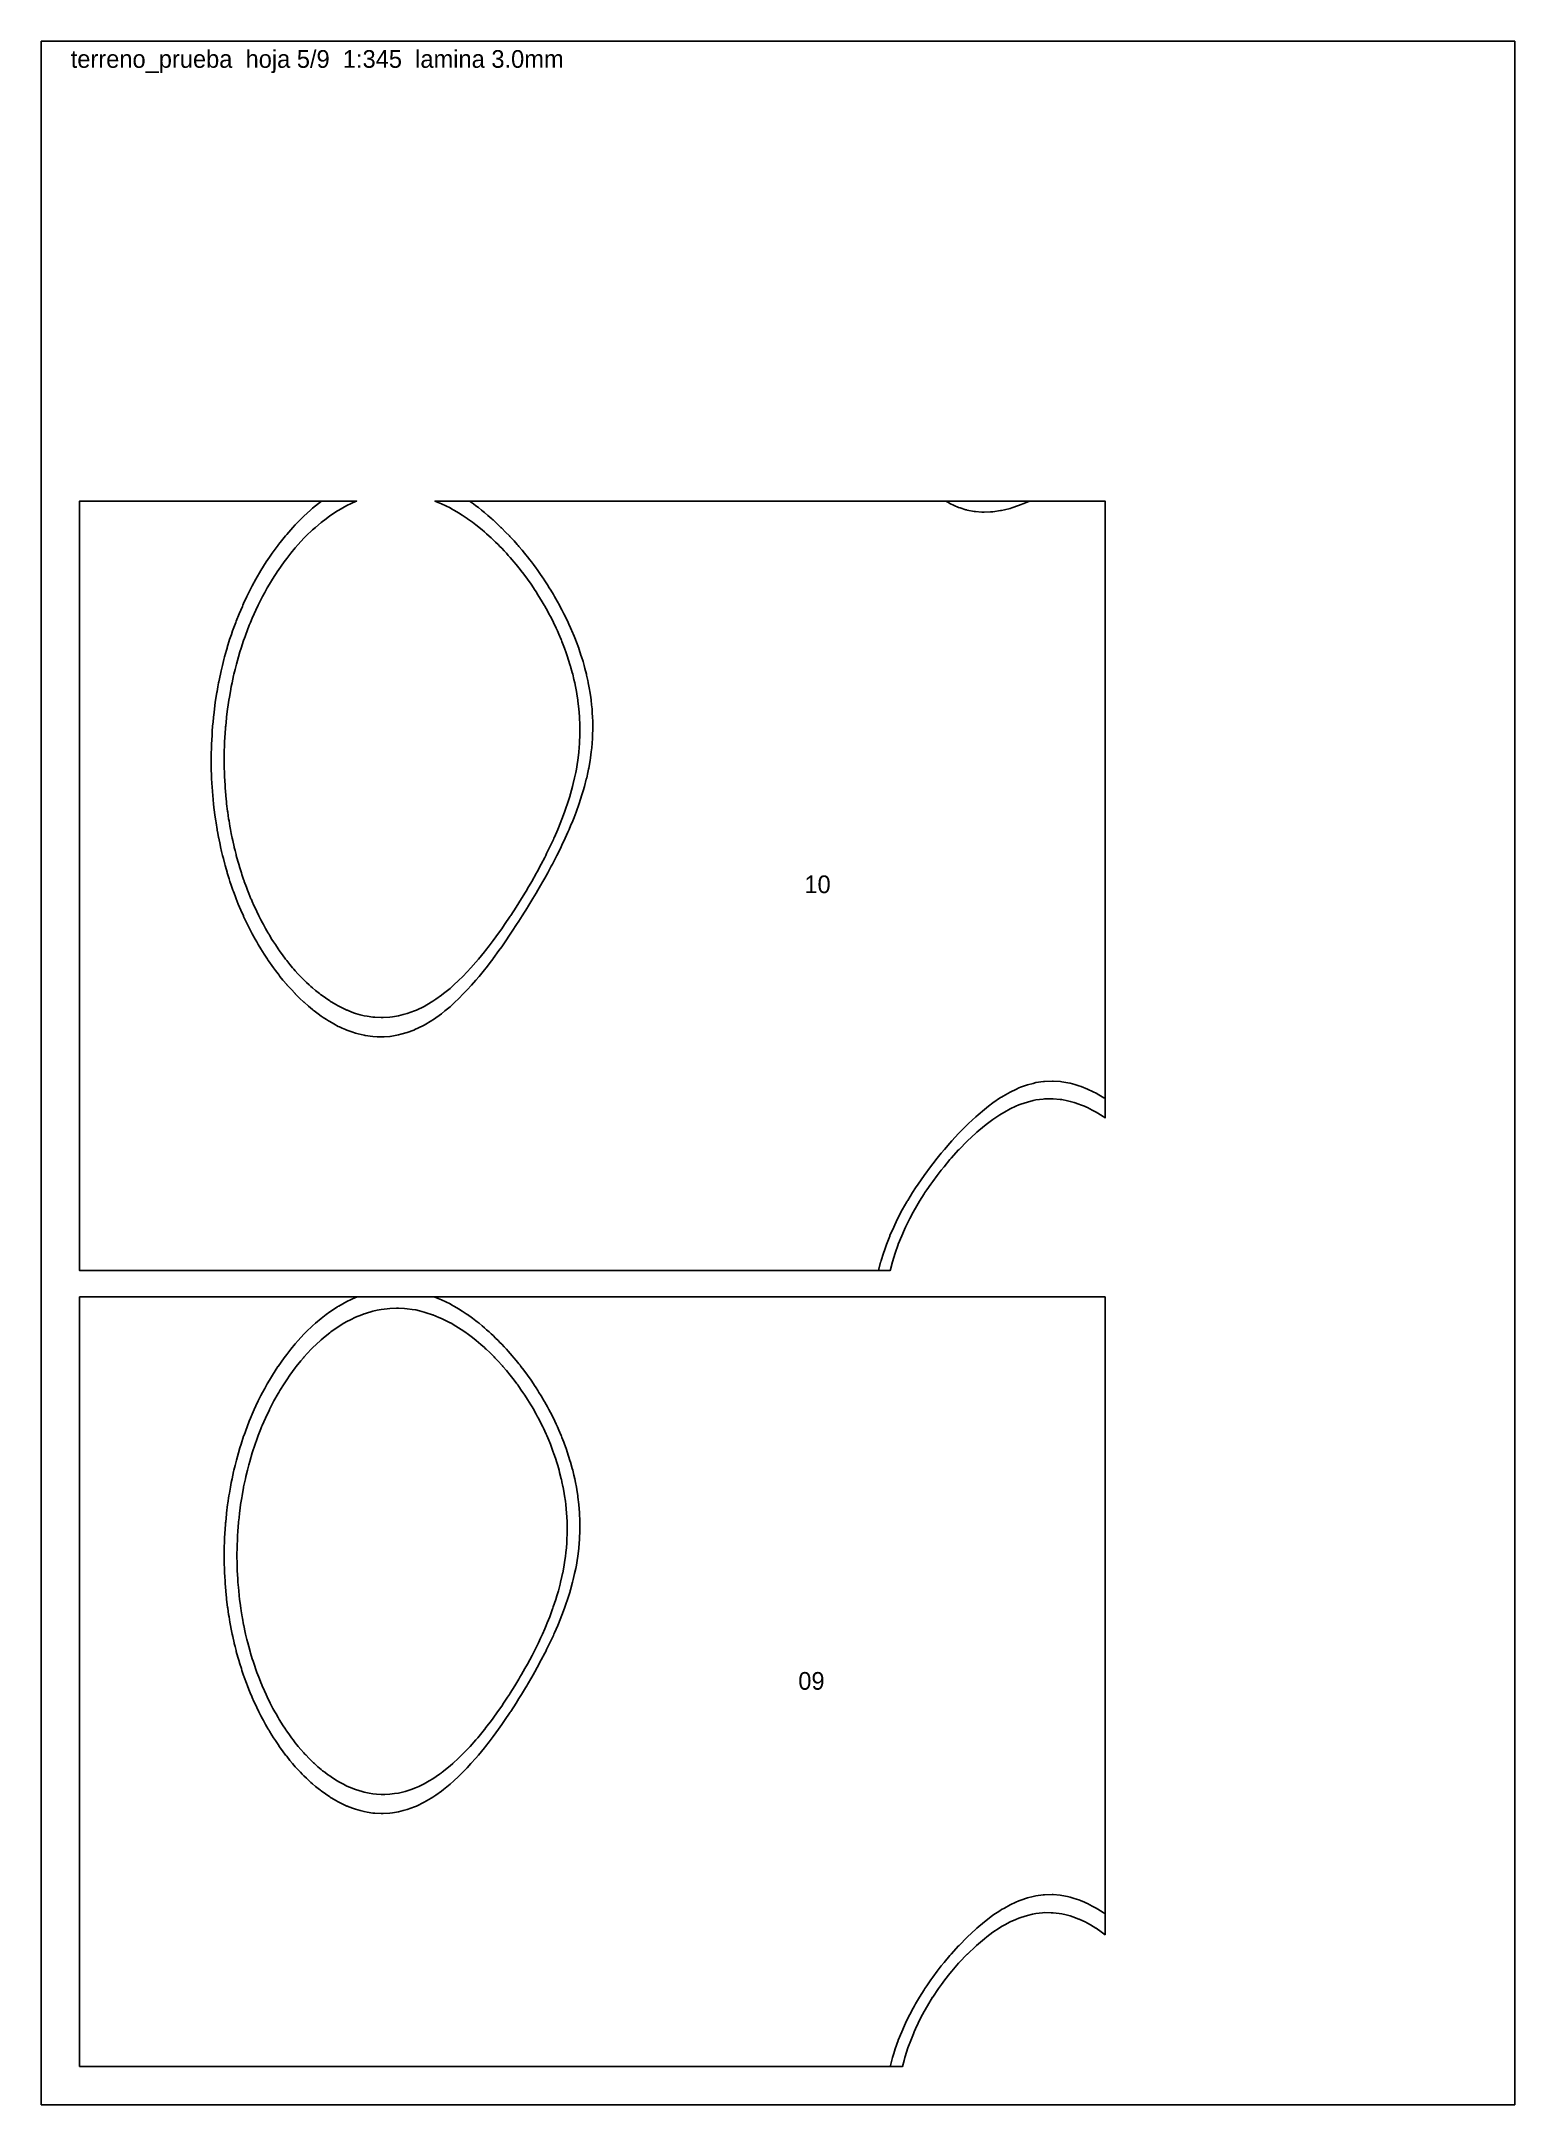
# Model space of a CAD drawing. Header units: millimetres. Extents: x 0 to 500, y 0 to 700.
import ezdxf
from ezdxf.enums import TextEntityAlignment as Align

# ---------------------------------------------------------------- set-up
doc = ezdxf.new("R2010")
doc.units = ezdxf.units.MM
for name, color, linetype in [('CORTE', 1, 'Continuous'), ('GRABADO', 5, 'Continuous'), ('HOJA', 8, 'Continuous')]:
    doc.layers.add(name, color=color, linetype=linetype)

msp = doc.modelspace()

# ---------------------------------------------------------------- linework, layer by layer
at = {"layer": 'CORTE'}
for points in [[(13, 283), (13, 544.02), (107.04, 544.02), (107.04, 544), (106.64, 543.85), (106.59, 543.83), (103.72, 542.5), (100.94, 540.95), (100.8, 540.87), (100.57, 540.72), (97.88, 538.96), (96.63, 538.02), (94.96, 536.75), (93.03, 535.09), (92.04, 534.23), (89.92, 532.17), (89.12, 531.38), (87.16, 529.24), (86.2, 528.16), (84.68, 526.31), (83.28, 524.55), (82.42, 523.38), (80.36, 520.48), (80.34, 520.45), (80.31, 520.4), (78.46, 517.52), (77.44, 515.85), (76.71, 514.6), (75.83, 512.98), (75.1, 511.67), (74.52, 510.54), (73.62, 508.74), (72.84, 507.05), (72.25, 505.81), (71.6, 504.32), (70.99, 502.88), (70.6, 501.88), (69.83, 499.95), (68.82, 497.16), (68.77, 497.02), (68.68, 496.77), (67.79, 494.09), (67.42, 492.82), (66.91, 491.16), (66.24, 488.71), (66.1, 488.23), (65.76, 486.86), (65.38, 485.31), (65.27, 484.82), (64.73, 482.38), (64.49, 481.1), (64.16, 479.45), (63.83, 477.51), (63.66, 476.52), (63.3, 474.05), (63.23, 473.59), (62.87, 470.69), (62.87, 470.66), (62.84, 470.35), (62.58, 467.73), (62.56, 467.45), (62.35, 464.8), (62.32, 464.28), (62.19, 461.87), (62.17, 461.2), (62.1, 458.94), (62.09, 458.19), (62.07, 456.01), (62.07, 455.25), (62.1, 453.08), (62.13, 452.37), (62.2, 450.15), (62.24, 449.55), (62.37, 447.22), (62.4, 446.79), (62.6, 444.29), (62.62, 444.08), (62.84, 441.99), (62.9, 441.42), (62.9, 441.36), (63.22, 438.82), (63.27, 438.43), (63.59, 436.26), (63.71, 435.51), (64.01, 433.75), (64.22, 432.58), (64.47, 431.28), (64.8, 429.65), (64.97, 428.85), (65.46, 426.72), (65.51, 426.47), (65.76, 425.5), (66.1, 424.13), (66.19, 423.79), (66.73, 421.83), (67.01, 420.86), (67.39, 419.57), (67.91, 417.93), (68.1, 417.34), (68.68, 415.63), (68.84, 415.16), (68.9, 415), (69.62, 413.01), (69.98, 412.07), (70.44, 410.9), (71.16, 409.14), (71.29, 408.83), (71.6, 408.13), (72.18, 406.8), (72.45, 406.21), (73.11, 404.8), (73.85, 403.28), (74.07, 402.83), (74.52, 401.96), (75.07, 400.91), (75.37, 400.36), (76.11, 399.01), (77.02, 397.43), (77.18, 397.16), (77.44, 396.72), (78.28, 395.34), (78.83, 394.5), (79.43, 393.56), (80.36, 392.17), (80.61, 391.81), (80.78, 391.57), (81.83, 390.11), (82.93, 388.64), (83.08, 388.44), (83.28, 388.19), (84.38, 386.81), (85.31, 385.71), (85.72, 385.23), (86.2, 384.67), (87.1, 383.68), (87.96, 382.78), (88.52, 382.18), (89.12, 381.58), (90, 380.73), (90.95, 379.86), (91.52, 379.33), (92.04, 378.86), (93.09, 377.98), (94.41, 376.93), (94.71, 376.68), (94.96, 376.49), (96.41, 375.45), (97.88, 374.45), (98.15, 374.28), (98.63, 374), (99.99, 373.19), (100.8, 372.73), (101.9, 372.18), (103.71, 371.33), (103.89, 371.26), (104.37, 371.08), (106.01, 370.45), (106.63, 370.23), (108.25, 369.78), (109.55, 369.44), (110.64, 369.25), (112.46, 368.96), (113.21, 368.91), (115.38, 368.78), (116.03, 368.81), (118.29, 368.92), (119.18, 369.05), (121.21, 369.36), (122.84, 369.79), (124.12, 370.13), (126.69, 371.08), (127.04, 371.21), (127.28, 371.33), (129.96, 372.61), (132.32, 374), (132.87, 374.33), (133.93, 375.07), (135.79, 376.36), (136.49, 376.93), (138.71, 378.72), (139.96, 379.86), (141.63, 381.38), (143.02, 382.79), (144.55, 384.34), (145.79, 385.71), (147.47, 387.59), (148.34, 388.64), (150.39, 391.11), (150.75, 391.57), (151.96, 393.15), (153.01, 394.5), (153.31, 394.9), (155.15, 397.43), (156.24, 398.94), (157.21, 400.36), (159.16, 403.22), (159.21, 403.29), (159.29, 403.43), (161.1, 406.22), (162.08, 407.76), (162.94, 409.15), (164.29, 411.37), (164.72, 412.08), (165, 412.55), (166.43, 415.01), (167.92, 417.66), (168.08, 417.94), (168.27, 418.29), (169.66, 420.87), (170.85, 423.16), (171.18, 423.8), (171.5, 424.46), (172.61, 426.73), (173.77, 429.2), (173.98, 429.66), (174.16, 430.05), (175.26, 432.59), (176.31, 435.15), (176.46, 435.52), (176.69, 436.11), (177.57, 438.45), (178.05, 439.81), (178.58, 441.38), (179.45, 444.15), (179.5, 444.31), (179.61, 444.72), (180.3, 447.24), (180.53, 448.16), (181, 450.16), (181.36, 451.92), (181.59, 453.09), (181.97, 455.46), (182.06, 456.02), (182.4, 458.82), (182.41, 458.95), (182.53, 460.36), (182.65, 461.88), (182.66, 462.01), (182.77, 464.81), (182.78, 465.05), (182.78, 467.73), (182.77, 467.97), (182.66, 470.66), (182.65, 470.78), (182.53, 472.31), (182.44, 473.5), (182.43, 473.59), (182.13, 476.12), (182.08, 476.52), (181.74, 478.66), (181.61, 479.45), (181.29, 481.13), (181.03, 482.38), (180.77, 483.54), (180.34, 485.3), (180.18, 485.88), (179.61, 487.94), (179.55, 488.17), (179.53, 488.23), (178.85, 490.4), (178.61, 491.16), (178.11, 492.59), (177.57, 494.09), (177.33, 494.73), (176.69, 496.35), (176.5, 496.83), (176.42, 497.02), (175.63, 498.88), (175.16, 499.95), (174.72, 500.9), (173.78, 502.88), (173.77, 502.88), (173.77, 502.89), (172.79, 504.82), (172.27, 505.8), (171.77, 506.73), (170.85, 508.39), (170.72, 508.61), (170.65, 508.73), (169.64, 510.45), (168.89, 511.66), (168.52, 512.26), (167.93, 513.18), (167.37, 514.04), (167, 514.59), (166.19, 515.78), (165, 517.47), (164.98, 517.5), (164.97, 517.52), (163.74, 519.18), (162.77, 520.45), (162.47, 520.84), (162.08, 521.32), (161.17, 522.46), (160.4, 523.38), (159.83, 524.05), (159.16, 524.83), (158.47, 525.61), (157.83, 526.31), (157.07, 527.14), (156.24, 528.02), (155.64, 528.63), (155.04, 529.24), (154.18, 530.09), (153.32, 530.92), (152.68, 531.52), (151.96, 532.16), (151.14, 532.91), (150.4, 533.56), (149.57, 534.26), (148.54, 535.09), (147.96, 535.57), (147.48, 535.95), (146.3, 536.83), (144.67, 538.02), (144.61, 538.07), (144.56, 538.1), (142.84, 539.23), (141.64, 540), (141.05, 540.35), (139.99, 540.95), (139.18, 541.41), (138.73, 541.67), (137.25, 542.4), (135.81, 543.1), (135.26, 543.32), (133.57, 544.01), (133.57, 544.02), (360.98, 544.02), (360.98, 334.77), (360.3, 335.21), (359.43, 335.77), (358.52, 336.35), (357.94, 336.7), (356.64, 337.4), (355.02, 338.24), (354.71, 338.38), (353.96, 338.7), (352.65, 339.25), (352.11, 339.47), (350.48, 339.99), (349.19, 340.38), (348.18, 340.6), (346.28, 340.99), (345.7, 341.05), (343.36, 341.27), (343.01, 341.27), (340.45, 341.22), (340, 341.17), (337.53, 340.86), (336.54, 340.63), (334.62, 340.16), (332.4, 339.4), (331.7, 339.15), (330.71, 338.7), (328.78, 337.82), (326.82, 336.73), (325.87, 336.19), (325.23, 335.77), (322.95, 334.27), (321.06, 332.84), (320.03, 332.07), (317.48, 329.92), (317.11, 329.6), (314.31, 326.99), (314.19, 326.87), (311.43, 324.06), (311.27, 323.89), (308.79, 321.13), (308.35, 320.63), (306.33, 318.2), (305.42, 317.09), (304.03, 315.27), (302.5, 313.23), (301.87, 312.34), (300.47, 310.31), (299.87, 309.41), (299.58, 308.98), (298.02, 306.48), (296.66, 304.19), (296.3, 303.56), (295.87, 302.76), (294.73, 300.63), (293.74, 298.64), (293.28, 297.7), (292.91, 296.87), (291.99, 294.77), (290.82, 291.88), (290.81, 291.84), (290.8, 291.82), (289.78, 288.91), (289.3, 287.39), (288.87, 285.99), (288.14, 283.3), (288.06, 283), (13, 283)], [(13, 13), (13, 274.02), (360.98, 274.02), (360.98, 57.67), (359.62, 58.67), (357.94, 59.87), (357.92, 59.89), (357.88, 59.91), (356.09, 60.98), (355.02, 61.6), (354.2, 62.01), (352.46, 62.84), (352.22, 62.95), (352.1, 63), (350.08, 63.73), (349.19, 64.04), (347.82, 64.39), (346.27, 64.75), (345.39, 64.87), (343.36, 65.12), (342.74, 65.14), (340.44, 65.16), (339.79, 65.1), (337.53, 64.86), (336.4, 64.62), (334.61, 64.23), (332.36, 63.5), (331.7, 63.27), (330.69, 62.84), (328.78, 61.99), (326.96, 61.01), (325.86, 60.41), (325.1, 59.91), (322.95, 58.51), (320.91, 56.98), (320.03, 56.32), (317.36, 54.05), (317.11, 53.84), (314.25, 51.13), (314.19, 51.06), (311.47, 48.2), (311.27, 47.97), (308.95, 45.27), (308.35, 44.55), (306.63, 42.34), (305.43, 40.74), (304.48, 39.41), (302.51, 36.5), (302.5, 36.48), (302.48, 36.46), (300.72, 33.55), (299.59, 31.58), (299.07, 30.63), (298.52, 29.56), (297.58, 27.7), (296.67, 25.73), (296.24, 24.77), (295.93, 24.04), (295.05, 21.84), (294.11, 19.28), (293.98, 18.91), (293.75, 18.17), (293.07, 15.99), (292.82, 15.06), (292.28, 13), (13, 13)], [(178.46, 196.58), (178.43, 197.73), (178.35, 199.4), (178.27, 200.66), (178.14, 202.12), (178, 203.59), (177.85, 204.75), (177.6, 206.52), (177.47, 207.3), (177.09, 209.45), (177.02, 209.78), (176.68, 211.33), (176.5, 212.19), (176.46, 212.37), (175.91, 214.53), (175.71, 215.3), (175.27, 216.81), (174.84, 218.23), (174.58, 219.05), (173.86, 221.16), (173.84, 221.23), (173.76, 221.42), (173.04, 223.36), (172.75, 224.09), (172.2, 225.45), (171.53, 227.02), (171.32, 227.49), (170.84, 228.53), (170.4, 229.5), (170.18, 229.94), (169.43, 231.46), (168.7, 232.87), (168.43, 233.38), (167.92, 234.31), (167.39, 235.27), (167.09, 235.8), (166.32, 237.12), (165.34, 238.73), (165.21, 238.94), (165, 239.27), (164.06, 240.72), (163.43, 241.66), (162.88, 242.46), (162.08, 243.6), (161.67, 244.18), (161.36, 244.59), (160.42, 245.85), (159.16, 247.47), (159.14, 247.5), (159.13, 247.52), (157.82, 249.1), (156.66, 250.45), (156.47, 250.67), (156.24, 250.93), (155.07, 252.2), (153.96, 253.38), (153.65, 253.71), (153.32, 254.04), (152.18, 255.16), (150.98, 256.3), (150.68, 256.59), (150.4, 256.85), (149.13, 257.95), (147.63, 259.23), (147.55, 259.3), (147.48, 259.36), (145.9, 260.58), (144.56, 261.59), (144.23, 261.82), (143.74, 262.16), (142.49, 263.01), (141.64, 263.57), (140.69, 264.13), (139.06, 265.09), (138.85, 265.21), (138.72, 265.28), (136.91, 266.19), (135.81, 266.74), (134.91, 267.11), (132.89, 267.95), (132.85, 267.97), (132.71, 268.01), (130.64, 268.69), (129.97, 268.91), (128.33, 269.3), (127.05, 269.61), (125.9, 269.78), (124.14, 270.05), (123.3, 270.1), (121.22, 270.24), (120.5, 270.21), (118.31, 270.16), (117.42, 270.05), (115.39, 269.82), (113.97, 269.51), (112.47, 269.2), (109.98, 268.44), (109.56, 268.32), (108.79, 268.01), (106.64, 267.15), (104.91, 266.28), (103.72, 265.69), (102.7, 265.09), (100.8, 263.94), (98.28, 262.16), (97.89, 261.87), (96.29, 260.56), (94.97, 259.48), (94.7, 259.23), (92.05, 256.73), (91.64, 256.31), (89.13, 253.6), (88.94, 253.38), (88.09, 252.33), (86.54, 250.45), (86.21, 250.03), (84.38, 247.52), (83.29, 245.95), (82.4, 244.59), (80.97, 242.27), (80.59, 241.66), (80.37, 241.28), (78.95, 238.74), (77.45, 235.83), (77.44, 235.81), (77.43, 235.79), (76.06, 232.88), (75, 230.42), (74.79, 229.95), (74.53, 229.3), (73.63, 227.02), (73.14, 225.63), (72.58, 224.09), (71.62, 221.18), (71.61, 221.16), (71.61, 221.13), (70.75, 218.23), (70.45, 217.07), (69.97, 215.3), (69.46, 213.16), (69.27, 212.37), (68.68, 209.58), (68.66, 209.45), (68.65, 209.41), (68.12, 206.52), (68.02, 205.85), (67.66, 203.59), (67.51, 202.41), (67.27, 200.66), (67.11, 199.08), (66.96, 197.73), (66.81, 195.85), (66.72, 194.8), (66.6, 192.71), (66.55, 191.87), (66.47, 189.65), (66.45, 188.94), (66.42, 186.67), (66.41, 186.01), (66.44, 183.76), (66.45, 183.08), (66.53, 180.92), (66.56, 180.15), (66.68, 178.15), (66.74, 177.22), (66.89, 175.43), (66.99, 174.29), (67.16, 172.76), (67.31, 171.36), (67.47, 170.15), (67.71, 168.44), (67.84, 167.59), (68.18, 165.51), (68.25, 165.08), (68.68, 162.79), (68.72, 162.61), (68.72, 162.58), (69.23, 160.2), (69.35, 159.65), (69.79, 157.83), (70.06, 156.72), (70.39, 155.5), (70.86, 153.79), (71.03, 153.21), (71.6, 151.31), (71.71, 150.96), (71.74, 150.86), (72.44, 148.76), (72.73, 147.93), (73.2, 146.6), (73.8, 145), (74, 144.48), (74.53, 143.19), (74.85, 142.4), (74.99, 142.07), (75.73, 140.36), (76.29, 139.14), (76.65, 138.35), (77.45, 136.73), (77.62, 136.39), (77.7, 136.22), (78.62, 134.46), (79.26, 133.29), (79.66, 132.58), (80.37, 131.36), (80.74, 130.73), (80.97, 130.36), (81.86, 128.93), (82.84, 127.43), (83.01, 127.16), (83.29, 126.76), (84.22, 125.44), (84.91, 124.5), (85.46, 123.75), (86.21, 122.79), (86.75, 122.12), (87.2, 121.57), (88.08, 120.53), (89.13, 119.34), (89.46, 118.98), (89.78, 118.65), (90.89, 117.49), (92.05, 116.34), (92.36, 116.04), (92.72, 115.72), (93.9, 114.65), (94.96, 113.74), (95.49, 113.32), (96.19, 112.79), (97.15, 112.06), (97.88, 111.52), (98.87, 110.86), (100.45, 109.87), (100.67, 109.73), (100.8, 109.65), (102.56, 108.71), (103.72, 108.12), (104.54, 107.77), (106.58, 106.94), (106.62, 106.93), (106.63, 106.92), (108.86, 106.24), (109.55, 106.05), (111.24, 105.71), (112.46, 105.49), (113.81, 105.37), (115.38, 105.25), (116.64, 105.28), (118.29, 105.33), (119.81, 105.54), (121.21, 105.74), (123.48, 106.3), (124.12, 106.46), (125.47, 106.94), (127.04, 107.5), (128.09, 107.99), (129.96, 108.87), (131.67, 109.87), (132.87, 110.56), (135.1, 112.09), (135.79, 112.58), (136.06, 112.79), (138.71, 114.91), (139.61, 115.72), (141.63, 117.55), (142.72, 118.65), (144.55, 120.5), (145.52, 121.58), (147.47, 123.75), (148.1, 124.51), (150.39, 127.29), (150.51, 127.43), (150.88, 127.92), (152.74, 130.37), (153.31, 131.12), (154.87, 133.29), (156.24, 135.23), (156.9, 136.22), (158.22, 138.21), (158.84, 139.15), (159.16, 139.64), (160.68, 142.08), (162.08, 144.38), (162.45, 145.01), (162.97, 145.9), (164.13, 147.94), (165, 149.5), (165.74, 150.87), (166.57, 152.44), (167.27, 153.8), (167.92, 155.11), (168.72, 156.73), (169.42, 158.23), (170.08, 159.66), (170.84, 161.41), (171.35, 162.59), (171.7, 163.45), (172.53, 165.52), (173.53, 168.22), (173.62, 168.45), (173.76, 168.89), (174.6, 171.38), (174.96, 172.58), (175.47, 174.31), (176.1, 176.65), (176.25, 177.24), (176.68, 179.17), (176.91, 180.16), (176.96, 180.44), (177.46, 183.09), (177.6, 184.01), (177.89, 186.02), (178.04, 187.38), (178.2, 188.95), (178.32, 190.59), (178.4, 191.88), (178.45, 193.65), (178.48, 194.8), (178.46, 196.58)]]:
    msp.add_lwpolyline(points, close=True, dxfattribs=at)
at = {"layer": 'GRABADO'}
for points in [[(13, 544.02), (95.09, 544.02), (92.04, 541.57), (91.35, 540.96), (89.12, 538.94), (88.21, 538.03), (86.2, 535.99), (85.39, 535.1), (83.28, 532.71), (82.83, 532.17), (81.05, 529.93), (80.5, 529.24), (80.36, 529.07), (78.36, 526.31), (77.44, 525), (76.37, 523.39), (74.55, 520.48), (74.53, 520.46), (74.52, 520.44), (72.83, 517.53), (71.6, 515.26), (71.25, 514.6), (70.91, 513.9), (69.78, 511.67), (68.68, 509.3), (68.42, 508.74), (68.24, 508.3), (67.16, 505.81), (66.16, 503.29), (66, 502.88), (65.76, 502.23), (64.92, 499.95), (64.51, 498.7), (63.93, 497.02), (63.12, 494.38), (63.03, 494.09), (62.84, 493.41), (62.2, 491.17), (61.99, 490.32), (61.45, 488.24), (61.04, 486.44), (60.78, 485.31), (60.24, 482.71), (60.17, 482.38), (59.92, 480.96), (59.64, 479.45), (59.59, 479.12), (59.17, 476.52), (59.05, 475.65), (58.76, 473.59), (58.62, 472.29), (58.43, 470.66), (58.28, 469.02), (58.15, 467.73), (58.02, 465.83), (57.94, 464.8), (57.84, 462.72), (57.79, 461.87), (57.73, 459.68), (57.7, 458.94), (57.68, 456.7), (57.68, 456.01), (57.7, 453.79), (57.71, 453.08), (57.78, 450.94), (57.8, 450.15), (57.91, 448.14), (57.96, 447.22), (58.09, 445.39), (58.18, 444.29), (58.32, 442.7), (58.45, 441.36), (58.6, 440.05), (58.8, 438.43), (58.93, 437.45), (59.21, 435.5), (59.3, 434.89), (59.69, 432.57), (59.72, 432.38), (59.92, 431.34), (60.18, 429.91), (60.23, 429.65), (60.67, 427.48), (60.84, 426.72), (61.21, 425.09), (61.52, 423.79), (61.79, 422.73), (62.29, 420.86), (62.4, 420.42), (62.84, 418.93), (63.06, 418.15), (63.12, 417.93), (63.74, 415.91), (64.04, 415), (64.47, 413.71), (65.04, 412.07), (65.23, 411.54), (65.76, 410.14), (66.03, 409.41), (66.14, 409.14), (66.86, 407.31), (67.32, 406.21), (67.72, 405.25), (68.6, 403.28), (68.62, 403.23), (68.68, 403.11), (69.55, 401.23), (69.99, 400.35), (70.52, 399.27), (71.48, 397.42), (71.52, 397.34), (71.6, 397.2), (72.55, 395.45), (73.1, 394.49), (73.62, 393.59), (74.52, 392.09), (74.72, 391.76), (74.84, 391.57), (75.85, 389.97), (76.73, 388.64), (77.01, 388.21), (77.44, 387.59), (78.21, 386.48), (78.78, 385.71), (79.45, 384.79), (80.36, 383.6), (80.72, 383.14), (81.01, 382.78), (82.02, 381.52), (83.28, 380.04), (83.37, 379.94), (83.45, 379.85), (84.75, 378.4), (86.14, 376.92), (86.17, 376.89), (86.2, 376.86), (87.63, 375.43), (89.12, 374.03), (89.14, 374.01), (89.16, 374), (90.69, 372.64), (92.04, 371.52), (92.29, 371.32), (92.63, 371.07), (93.95, 370.06), (94.96, 369.32), (95.66, 368.85), (96.77, 368.14), (97.44, 367.7), (97.88, 367.43), (99.29, 366.63), (100.8, 365.83), (101.21, 365.63), (102.15, 365.21), (103.23, 364.73), (103.71, 364.52), (105.35, 363.93), (106.63, 363.5), (107.59, 363.25), (109.55, 362.78), (109.96, 362.71), (112.46, 362.35), (112.52, 362.35), (113.97, 362.29), (115.32, 362.23), (115.38, 362.23), (116.33, 362.29), (118.29, 362.41), (118.43, 362.43), (121.21, 362.9), (122.04, 363.12), (124.12, 363.7), (126.4, 364.57), (127.04, 364.82), (127.84, 365.21), (129.96, 366.25), (132.55, 367.82), (132.87, 368.01), (133.05, 368.14), (135.79, 370.08), (136.99, 371.07), (138.71, 372.47), (140.35, 373.99), (141.63, 375.17), (143.33, 376.92), (144.55, 378.17), (146.04, 379.85), (147.47, 381.45), (148.56, 382.78), (150.39, 385), (150.93, 385.71), (152.77, 388.09), (153.19, 388.64), (153.31, 388.8), (155.32, 391.57), (156.24, 392.83), (157.38, 394.5), (159.16, 397.07), (159.39, 397.43), (159.85, 398.13), (161.32, 400.36), (162.08, 401.52), (163.2, 403.29), (165, 406.15), (165.04, 406.22), (165.11, 406.33), (166.81, 409.15), (167.92, 411.02), (168.55, 412.08), (169.4, 413.56), (170.23, 415.01), (170.85, 416.11), (171.86, 417.94), (173.06, 420.16), (173.44, 420.87), (173.77, 421.51), (174.95, 423.8), (176.14, 426.18), (176.41, 426.73), (176.69, 427.33), (177.79, 429.66), (178.7, 431.67), (179.1, 432.59), (179.61, 433.81), (180.33, 435.52), (180.81, 436.72), (181.48, 438.45), (182.53, 441.38), (182.53, 441.38), (182.53, 441.39), (183.49, 444.31), (183.89, 445.67), (184.34, 447.24), (184.96, 449.67), (185.08, 450.17), (185.45, 451.89), (185.72, 453.09), (185.78, 453.42), (186.24, 456.02), (186.37, 456.94), (186.64, 458.95), (186.78, 460.28), (186.93, 461.88), (187.03, 463.46), (187.1, 464.81), (187.13, 466.49), (187.15, 467.74), (187.12, 469.4), (187.08, 470.66), (186.99, 472.2), (186.89, 473.59), (186.76, 474.9), (186.58, 476.52), (186.45, 477.52), (186.16, 479.45), (186.06, 480.05), (185.63, 482.38), (185.6, 482.52), (185.45, 483.16), (185.07, 484.92), (184.98, 485.3), (184.48, 487.26), (184.22, 488.23), (183.84, 489.55), (183.35, 491.16), (183.15, 491.78), (182.53, 493.61), (182.41, 493.97), (182.37, 494.09), (181.63, 496.11), (181.28, 497.02), (180.81, 498.22), (180.08, 499.95), (179.94, 500.28), (179.61, 501.01), (179.04, 502.3), (178.77, 502.88), (178.1, 504.29), (177.35, 505.81), (177.13, 506.25), (176.69, 507.08), (176.13, 508.17), (175.82, 508.74), (175.09, 510.06), (174.17, 511.66), (174.02, 511.92), (173.77, 512.33), (172.93, 513.75), (172.4, 514.59), (171.8, 515.55), (170.85, 517.01), (170.65, 517.32), (170.51, 517.52), (169.46, 519.06), (168.48, 520.45), (168.25, 520.78), (167.93, 521.22), (167.02, 522.47), (166.32, 523.38), (165.75, 524.13), (165.01, 525.07), (164.46, 525.76), (164.01, 526.31), (163.14, 527.37), (162.09, 528.61), (161.8, 528.95), (161.54, 529.24), (160.42, 530.5), (159.17, 531.87), (159.02, 532.02), (158.88, 532.17), (157.58, 533.51), (156.24, 534.86), (156.13, 534.98), (156, 535.1), (154.63, 536.41), (153.32, 537.62), (153.11, 537.81), (152.86, 538.03), (151.55, 539.17), (150.4, 540.15), (149.96, 540.51), (149.39, 540.95), (148.32, 541.8), (147.48, 542.45), (146.65, 543.05), (145.29, 544.02), (306.93, 544.02), (307.8, 543.48), (308.32, 543.19), (309.74, 542.51), (311.24, 541.88), (311.82, 541.67), (313.79, 541.09), (314.07, 541), (314.15, 540.98), (316.51, 540.53), (317.07, 540.45), (319.19, 540.29), (319.98, 540.26), (322.16, 540.35), (322.9, 540.39), (325.5, 540.77), (325.81, 540.82), (326.91, 541.09), (328.73, 541.52), (329.35, 541.71), (331.65, 542.46), (333.94, 543.39), (334.56, 543.65), (335.33, 544.02), (360.98, 544.02), (360.98, 341.39), (360.75, 341.52), (360.57, 341.63), (358.9, 342.6), (357.94, 343.14), (357, 343.61), (355.03, 344.55), (355.02, 344.55), (355.01, 344.56), (352.92, 345.37), (352.11, 345.67), (350.71, 346.08), (349.19, 346.51), (348.37, 346.66), (346.28, 347.04), (345.87, 347.07), (343.36, 347.26), (343.13, 347.25), (340.45, 347.16), (340.08, 347.11), (337.53, 346.74), (336.54, 346.49), (334.62, 345.99), (332.28, 345.14), (331.7, 344.93), (330.94, 344.56), (328.78, 343.54), (326.38, 342.15), (325.87, 341.85), (325.55, 341.64), (322.95, 339.87), (321.44, 338.71), (320.03, 337.62), (317.88, 335.78), (317.11, 335.12), (314.68, 332.85), (314.19, 332.39), (311.75, 329.92), (311.27, 329.43), (309.03, 326.99), (308.34, 326.24), (306.47, 324.06), (305.42, 322.83), (304.05, 321.13), (302.5, 319.19), (301.75, 318.2), (299.58, 315.28), (299.58, 315.27), (299.57, 315.26), (297.56, 312.34), (296.66, 310.99), (295.64, 309.42), (294.01, 306.76), (293.84, 306.49), (293.74, 306.3), (292.19, 303.56), (290.82, 300.96), (290.65, 300.63), (290.49, 300.3), (289.25, 297.7), (288, 294.87), (287.96, 294.77), (287.9, 294.62), (286.81, 291.84), (286.21, 290.15), (285.78, 288.91), (284.98, 286.37), (284.86, 285.99), (284.81, 285.82), (284.06, 283), (13, 283), (13, 544.02)], [(13, 274.02), (107.04, 274.02), (107.04, 274), (106.64, 273.85), (106.59, 273.83), (103.72, 272.5), (100.94, 270.95), (100.8, 270.87), (100.57, 270.72), (97.88, 268.96), (96.63, 268.02), (94.96, 266.75), (93.03, 265.09), (92.04, 264.23), (89.92, 262.17), (89.12, 261.38), (87.16, 259.24), (86.2, 258.16), (84.68, 256.31), (83.28, 254.55), (82.42, 253.38), (80.36, 250.48), (80.34, 250.45), (80.31, 250.4), (78.46, 247.52), (77.44, 245.85), (76.71, 244.6), (75.83, 242.98), (75.1, 241.67), (74.52, 240.54), (73.62, 238.74), (72.84, 237.05), (72.25, 235.81), (71.6, 234.32), (70.99, 232.88), (70.6, 231.88), (69.83, 229.95), (68.82, 227.16), (68.77, 227.02), (68.68, 226.77), (67.79, 224.09), (67.42, 222.82), (66.91, 221.16), (66.24, 218.71), (66.1, 218.23), (65.76, 216.86), (65.38, 215.31), (65.27, 214.82), (64.73, 212.38), (64.49, 211.1), (64.16, 209.45), (63.83, 207.51), (63.66, 206.52), (63.3, 204.05), (63.23, 203.59), (62.87, 200.69), (62.87, 200.66), (62.84, 200.35), (62.58, 197.73), (62.56, 197.45), (62.35, 194.8), (62.32, 194.28), (62.19, 191.87), (62.17, 191.2), (62.1, 188.94), (62.09, 188.19), (62.07, 186.01), (62.07, 185.25), (62.1, 183.08), (62.13, 182.37), (62.2, 180.15), (62.24, 179.55), (62.37, 177.22), (62.4, 176.79), (62.6, 174.29), (62.62, 174.08), (62.84, 171.99), (62.9, 171.42), (62.9, 171.36), (63.22, 168.82), (63.27, 168.43), (63.59, 166.26), (63.71, 165.51), (64.01, 163.75), (64.22, 162.58), (64.47, 161.28), (64.8, 159.65), (64.97, 158.85), (65.46, 156.72), (65.51, 156.47), (65.76, 155.5), (66.1, 154.13), (66.19, 153.79), (66.73, 151.83), (67.01, 150.86), (67.39, 149.57), (67.91, 147.93), (68.1, 147.34), (68.68, 145.63), (68.84, 145.16), (68.9, 145), (69.62, 143.01), (69.98, 142.07), (70.44, 140.9), (71.16, 139.14), (71.29, 138.83), (71.6, 138.13), (72.18, 136.8), (72.45, 136.21), (73.11, 134.8), (73.85, 133.28), (74.07, 132.83), (74.52, 131.96), (75.07, 130.91), (75.37, 130.36), (76.11, 129.01), (77.02, 127.43), (77.18, 127.16), (77.44, 126.72), (78.28, 125.34), (78.83, 124.5), (79.43, 123.56), (80.36, 122.17), (80.61, 121.81), (80.78, 121.57), (81.83, 120.11), (82.93, 118.64), (83.08, 118.44), (83.28, 118.19), (84.38, 116.81), (85.31, 115.71), (85.72, 115.23), (86.2, 114.67), (87.1, 113.68), (87.96, 112.78), (88.52, 112.18), (89.12, 111.58), (90, 110.73), (90.95, 109.86), (91.52, 109.33), (92.04, 108.86), (93.09, 107.98), (94.41, 106.93), (94.71, 106.68), (94.96, 106.49), (96.41, 105.45), (97.88, 104.45), (98.15, 104.28), (98.63, 104), (99.99, 103.19), (100.8, 102.73), (101.9, 102.18), (103.71, 101.33), (103.89, 101.26), (104.37, 101.08), (106.01, 100.45), (106.63, 100.23), (108.25, 99.78), (109.55, 99.44), (110.64, 99.25), (112.46, 98.96), (113.21, 98.91), (115.38, 98.78), (116.03, 98.81), (118.29, 98.92), (119.18, 99.05), (121.21, 99.36), (122.84, 99.79), (124.12, 100.13), (126.69, 101.08), (127.04, 101.21), (127.28, 101.33), (129.96, 102.61), (132.32, 104), (132.87, 104.33), (133.93, 105.07), (135.79, 106.36), (136.49, 106.93), (138.71, 108.72), (139.96, 109.86), (141.63, 111.38), (143.02, 112.79), (144.55, 114.34), (145.79, 115.71), (147.47, 117.59), (148.34, 118.64), (150.39, 121.11), (150.75, 121.57), (151.96, 123.15), (153.01, 124.5), (153.31, 124.9), (155.15, 127.43), (156.24, 128.94), (157.21, 130.36), (159.16, 133.22), (159.21, 133.29), (159.29, 133.43), (161.1, 136.22), (162.08, 137.76), (162.94, 139.15), (164.29, 141.37), (164.72, 142.08), (165, 142.55), (166.43, 145.01), (167.92, 147.66), (168.08, 147.94), (168.27, 148.29), (169.66, 150.87), (170.85, 153.16), (171.18, 153.8), (171.5, 154.46), (172.61, 156.73), (173.77, 159.2), (173.98, 159.66), (174.16, 160.05), (175.26, 162.59), (176.31, 165.15), (176.46, 165.52), (176.69, 166.11), (177.57, 168.45), (178.05, 169.81), (178.58, 171.38), (179.45, 174.15), (179.5, 174.31), (179.61, 174.72), (180.3, 177.24), (180.53, 178.16), (181, 180.16), (181.36, 181.92), (181.59, 183.09), (181.97, 185.46), (182.06, 186.02), (182.4, 188.82), (182.41, 188.95), (182.53, 190.36), (182.65, 191.88), (182.66, 192.01), (182.77, 194.81), (182.78, 195.05), (182.78, 197.73), (182.77, 197.97), (182.66, 200.66), (182.65, 200.78), (182.53, 202.31), (182.44, 203.5), (182.43, 203.59), (182.13, 206.12), (182.08, 206.52), (181.74, 208.66), (181.61, 209.45), (181.29, 211.13), (181.03, 212.38), (180.77, 213.54), (180.34, 215.3), (180.18, 215.88), (179.61, 217.94), (179.55, 218.17), (179.53, 218.23), (178.85, 220.4), (178.61, 221.16), (178.11, 222.59), (177.57, 224.09), (177.33, 224.73), (176.69, 226.35), (176.5, 226.83), (176.42, 227.02), (175.63, 228.88), (175.16, 229.95), (174.72, 230.9), (173.78, 232.88), (173.77, 232.88), (173.77, 232.89), (172.79, 234.82), (172.27, 235.8), (171.77, 236.73), (170.85, 238.39), (170.72, 238.61), (170.65, 238.73), (169.64, 240.45), (168.89, 241.66), (168.52, 242.26), (167.93, 243.18), (167.37, 244.04), (167, 244.59), (166.19, 245.78), (165, 247.47), (164.98, 247.5), (164.97, 247.52), (163.74, 249.18), (162.77, 250.45), (162.47, 250.84), (162.08, 251.32), (161.17, 252.46), (160.4, 253.38), (159.83, 254.05), (159.16, 254.83), (158.47, 255.61), (157.83, 256.31), (157.07, 257.14), (156.24, 258.02), (155.64, 258.63), (155.04, 259.24), (154.18, 260.09), (153.32, 260.92), (152.68, 261.52), (151.96, 262.16), (151.14, 262.91), (150.4, 263.56), (149.57, 264.26), (148.54, 265.09), (147.96, 265.57), (147.48, 265.95), (146.3, 266.83), (144.67, 268.02), (144.61, 268.07), (144.56, 268.1), (142.84, 269.23), (141.64, 270), (141.05, 270.35), (139.99, 270.95), (139.18, 271.41), (138.73, 271.67), (137.25, 272.4), (135.81, 273.1), (135.26, 273.32), (133.57, 274.01), (133.57, 274.02), (360.98, 274.02), (360.98, 64.77), (360.3, 65.21), (359.43, 65.77), (358.52, 66.35), (357.94, 66.7), (356.64, 67.4), (355.02, 68.24), (354.71, 68.38), (353.96, 68.7), (352.65, 69.25), (352.11, 69.47), (350.48, 69.99), (349.19, 70.38), (348.18, 70.6), (346.28, 70.99), (345.7, 71.05), (343.36, 71.27), (343.01, 71.27), (340.45, 71.22), (340, 71.17), (337.53, 70.86), (336.54, 70.63), (334.62, 70.16), (332.4, 69.4), (331.7, 69.15), (330.71, 68.7), (328.78, 67.82), (326.82, 66.73), (325.87, 66.19), (325.23, 65.77), (322.95, 64.27), (321.06, 62.84), (320.03, 62.07), (317.48, 59.92), (317.11, 59.6), (314.31, 56.99), (314.19, 56.87), (311.43, 54.06), (311.27, 53.89), (308.79, 51.13), (308.35, 50.63), (306.33, 48.2), (305.42, 47.09), (304.03, 45.27), (302.5, 43.23), (301.87, 42.34), (300.47, 40.31), (299.87, 39.41), (299.58, 38.98), (298.02, 36.48), (296.66, 34.19), (296.3, 33.56), (295.87, 32.76), (294.73, 30.63), (293.74, 28.64), (293.28, 27.7), (292.91, 26.87), (291.99, 24.77), (290.82, 21.88), (290.81, 21.84), (290.8, 21.82), (289.78, 18.91), (289.3, 17.39), (288.87, 15.99), (288.14, 13.3), (288.06, 13), (13, 13), (13, 274.02)]]:
    msp.add_lwpolyline(points, close=True, dxfattribs=at)
at = {"layer": 'HOJA'}
msp.add_lwpolyline([(0, 0), (500, 0), (500, 700), (0, 700)], close=True, dxfattribs=at)

# ---------------------------------------------------------------- texts
at = {"layer": 'GRABADO'}
for s, p in [('10', (263.41, 414.01)), ('09', (261.35, 143.78))]:
    msp.add_text(s, height=6, dxfattribs=at).set_placement(p, align=Align.MIDDLE_CENTER)
at = {"layer": 'HOJA'}
msp.add_text('terreno_prueba  hoja 5/9  1:345  lamina 3.0mm', height=6, dxfattribs=at).set_placement((10, 691))

doc.saveas('drawing.dxf')
